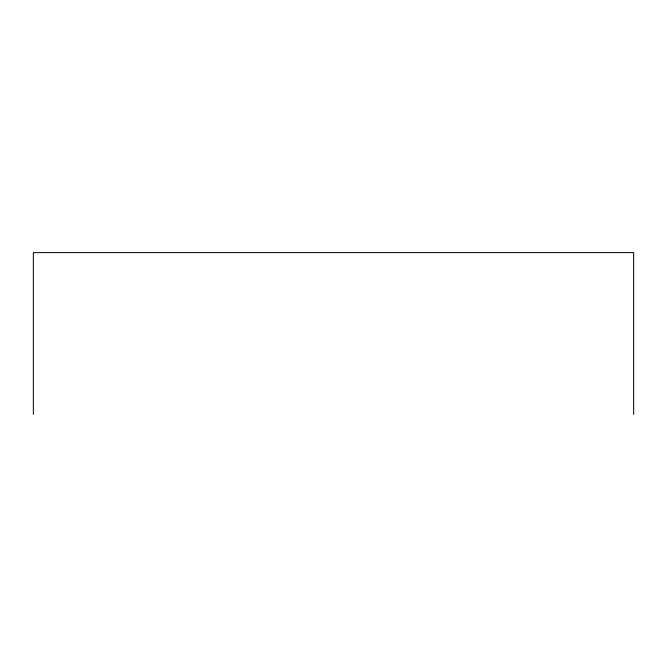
<?xml version="1.0" encoding="UTF-8"?>
<svg xmlns="http://www.w3.org/2000/svg" width="667" height="667" viewBox="0 0 667 667"><rect width="100%" height="100%" fill="white"/><g stroke="black" fill="none" stroke-linecap="round" stroke-linejoin="round"><path stroke-width="1" d="M633.65 414.374L633.65 252.626L33.35 252.626L33.35 414.374"/></g></svg>
